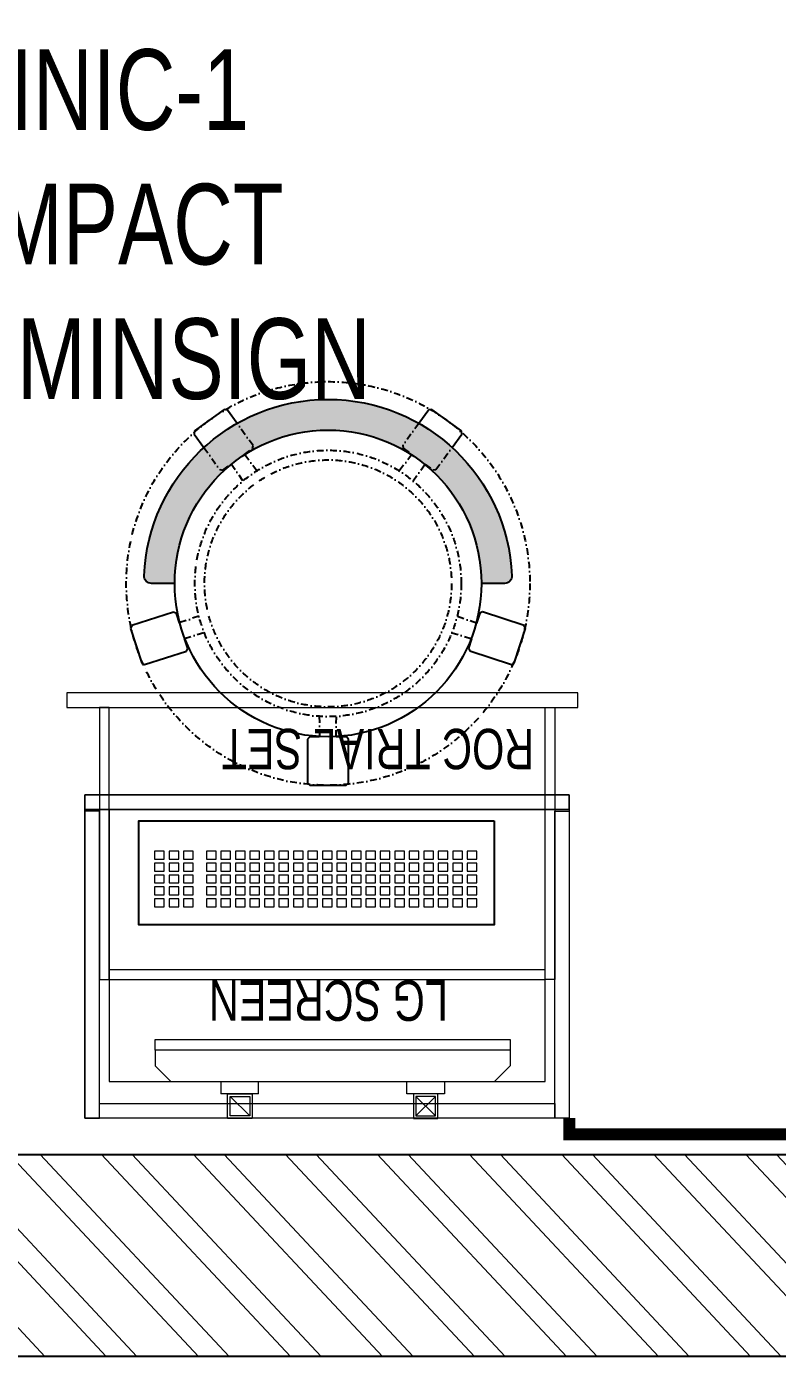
# Model space of a CAD drawing. Header units: feet. Extents: x 2939402 to 2960799, y -5728697 to -5722347.
# Drawn here: x 2954647 to 2955577, y -5728697 to -5727049 of the extents above; entities that cross this region are included whole.
import ezdxf

# ---------------------------------------------------------------- set-up
doc = ezdxf.new("R2010")
doc.units = ezdxf.units.FT
doc.header["$LTSCALE"] = 33
doc.header["$MEASUREMENT"] = 0
for name, pattern in [('ACAD_ISO03W100', [30, 12, -18]), ('DASHDOT2', [0.5, 0.25, -0.125, 0, -0.125]), ('HIDDEN', [9.524999999999995, 6.349999999999997, -3.174999999999998])]:
    doc.linetypes.add(name, pattern=pattern)
doc.layers.add('A-WALL', color=1, linetype='Continuous')
for name, color, linetype, lineweight in [('Floor-Unit', 1, 'Continuous', 13), ('HATCH', 9, 'Continuous', 9), ('LENS-DIM', 252, 'Continuous', 5), ('LENS-FURNITURE', 13, 'Continuous', 9), ('LENS-PARTITION', 21, 'Continuous', 25), ('LENS_DIMENSION', 193, 'Continuous', 0), ('LENS_PARTITION', 21, 'Continuous', 25), ('LK-EQPMT', 3, 'Continuous', 18), ('LN-ELEVATION-1', 81, 'Continuous', 25), ('LN-ELEVATION-2', 103, 'Continuous', 20), ('LN-HATCH', 251, 'Continuous', 0), ('TV', 92, 'Continuous', 18)]:
    doc.layers.add(name, color=color, linetype=linetype, lineweight=lineweight)
doc.styles.get("Standard").update_dxf_attribs({"font": 'GILC____.TTF'})

# ---------------------------------------------------------------- blocks, each defined once
blk = doc.blocks.new('A$Ca3f29414')
at = {"layer": 'LN-HATCH'}
h = blk.add_hatch(dxfattribs=at)
h.set_pattern_fill('ANSI32', color=256, scale=222, angle=88.10999999999999)
h.set_pattern_definition([(133.11, (0, 0), (-60.77608072651567, -56.89314995255626), []), (133.11, (1.294310255814574, 39.22307682720641), (-60.77608072651567, -56.89314995255626), [])])
h.paths.add_polyline_path([(-250, 250), (-250, 3400), (200, 3400), (200, 5350), (450, 5350), (450, 3150), (0, 3150), (0, 0), (-16850, 0), (-16850, 380), (-16600, 380), (-16600, 250), (-7600, 250), (-7600, 2955), (-7498, 2955), (-7498, 3400), (-7600, 3400), (-7600, 4400), (-5200, 4400), (-5200, 3400), (-5302, 3400), (-5302, 2955), (-5200, 2955), (-5200, 250)])
h.paths.add_polyline_path([(-5450, 250), (-7350, 250), (-7350, 4150), (-5450, 4150)], flags=16)
h.paths.add_polyline_path([(-16850, 3400), (-16553, 3400), (-16553, 3533), (-16850, 3533)], flags=17)
h.paths.add_polyline_path([(-16850, 2822), (-16553, 2822), (-16553, 2955), (-16850, 2955)], flags=17)
h.paths.add_polyline_path([(-16600, 5970), (-16600, 6100), (450, 6100), (450, 6350), (-16850, 6350), (-16849.99999547005, 5970)])
at = {"layer": 'A-WALL'}
blk.add_lwpolyline([(-250, 250), (-250, 3400), (200, 3400), (200, 5350), (450, 5350), (450, 3150), (0, 3150), (0, 0), (-16850, 0), (-16850, 380), (-16600, 380), (-16600, 250), (-7600, 250), (-7600, 2955), (-7498, 2955), (-7498, 3400), (-7600, 3400), (-7600, 4400), (-5200, 4400), (-5200, 3400), (-5302, 3400), (-5302, 2955), (-5200, 2955), (-5200, 250)], close=True, dxfattribs=at)
blk = doc.blocks.new('TRIAL SET ROC')
at = {"layer": 'LENS-DIM', "ltscale": 0.5}
for points in [[(-400.3652351796627, -364.3162249757442), (-430.3652351796626, -364.3162249757442)], [(169.6347648203373, -364.3162249757442), (139.6347648203373, -364.3162249757442)]]:
    blk.add_lwpolyline(points, dxfattribs=at)
at = {"layer": 'LENS-FURNITURE'}
blk.add_lwpolyline([(-430.3652351796626, 18), (169.6347648203373, 18), (169.6347648203373, -382.3162249757443), (-430.3652351796626, -382.3162249757443)], close=True, dxfattribs=at)
at = {"layer": 'LENS-FURNITURE', "color": 146}
for points in [[(-412.3652351796627, -153.6065521437457), (-400.3652351796627, -153.6065521437457), (-400.3652351796628, -490.6065521437458), (-412.3652351796627, -490.6065521437458)], [(139.6347648203373, -153.6065521437458), (-400.3652351796627, -153.6065521437457), (-400.3652351796627, -165.6065521437457), (139.6347648203373, -165.6065521437458)], [(151.6347648203373, -153.6065521437458), (139.6347648203373, -153.6065521437458), (139.6347648203372, -490.6065521437458), (151.6347648203373, -490.6065521437458)], [(192.1347648203373, -490.6065521437458), (-440.8652351796627, -490.6065521437458), (-440.8652351796627, -508.6065521437458), (192.1347648203373, -508.6065521437458)]]:
    blk.add_lwpolyline(points, close=True, dxfattribs=at)
at = {"layer": 'LN-ELEVATION-2'}
for points in [[(-430.3652351796626, 18), (-412.3652351796627, 18), (-412.3652351796627, -362.3162249757442), (-430.3652351796626, -362.3162249757442)], [(-412.3652351796627, 18), (151.6347648203373, 18), (151.6347648203373, 0), (-412.3652351796627, 0)], [(169.6347648203373, 18), (151.6347648203373, 18), (151.6347648203373, -362.3162249757442), (169.6347648203373, -362.3162249757442)], [(169.6347648203373, -364.3162249757442), (-430.3652351796626, -364.3162249757442), (-430.3652351796626, -382.3162249757443), (169.6347648203373, -382.3162249757443)], [(169.6347648203373, -382.3162249757443), (-430.3652351796626, -382.3162249757443), (-430.3652351796626, -364.3162249757442), (169.6347648203373, -364.3162249757442)]]:
    blk.add_lwpolyline(points, close=True, dxfattribs=at)
at = {"layer": 'LN-ELEVATION-2', "linetype": 'HIDDEN', "ltscale": 100}
blk.add_lwpolyline([(-400.3652351796627, -364.3162249757442), (139.6347648203373, -364.3162249757442), (139.6347648203373, -27.35909500904381), (-400.3652351796627, -27.35909500904381)], close=True, dxfattribs=at)
at = {"insert": (-386.8645105547048, -414.1468168679739), "char_height": 50, "attachment_point": 1}
blk.add_mtext_dynamic_manual_height_columns('ROC TRIAL SET', width=625.228464345434, gutter_width=500, heights=[0], dxfattribs=at)
blk = doc.blocks.new('*U23')
at = {"layer": 'LK-EQPMT', "ltscale": 12}
blk.add_lwpolyline([(5.986879315214991, 4.914598100478997), (-5.986879315214991, 4.914598100478997), (-5.986879315214991, -4.914598100478997), (5.986879315214991, -4.914598100478997)], close=True, dxfattribs=at)
blk = doc.blocks.new('*U24')
at = {"color": 0, "linetype": 'ByBlock', "lineweight": -2}
for p in [(0, 0), (17.96063794564497, 0), (35.92127589128995, 0), (53.88191383693492, 0), (71.8425517825799, 0), (89.80318972822487, 0), (107.7638276738698, 0), (125.7244656195148, 0), (143.6851035651598, 0), (161.6457415108048, 0), (179.6063794564497, 0), (197.5670174020947, 0), (215.5276553477397, 0), (233.4882932933847, 0), (251.4489312390296, 0), (269.4095691846746, 0), (287.3702071303196, 0), (305.3308450759646, 0), (323.2914830216096, 0), (-9e-16, -14.74379430143699), (17.96063794564497, -14.74379430143699), (35.92127589128995, -14.74379430143699), (53.88191383693492, -14.74379430143699), (71.8425517825799, -14.74379430143699), (89.80318972822487, -14.74379430143699), (107.7638276738698, -14.74379430143699), (125.7244656195148, -14.74379430143699), (143.6851035651598, -14.74379430143699), (161.6457415108048, -14.74379430143699), (179.6063794564497, -14.74379430143699), (197.5670174020947, -14.74379430143699), (215.5276553477397, -14.74379430143699), (233.4882932933847, -14.74379430143699), (251.4489312390296, -14.74379430143699), (269.4095691846746, -14.74379430143699), (287.3702071303196, -14.74379430143699), (305.3308450759646, -14.74379430143699), (323.2914830216096, -14.74379430143699), (-1.8e-15, -29.48758860287398), (17.96063794564497, -29.48758860287398), (35.92127589128995, -29.48758860287398), (53.88191383693492, -29.48758860287398), (71.8425517825799, -29.48758860287398), (89.80318972822487, -29.48758860287398), (107.7638276738698, -29.48758860287398), (125.7244656195148, -29.48758860287398), (143.6851035651598, -29.48758860287398), (161.6457415108048, -29.48758860287398), (179.6063794564497, -29.48758860287398), (197.5670174020947, -29.48758860287398), (215.5276553477397, -29.48758860287398), (233.4882932933847, -29.48758860287398), (251.4489312390296, -29.48758860287398), (269.4095691846746, -29.48758860287398), (287.3702071303196, -29.48758860287398), (305.3308450759646, -29.48758860287398), (323.2914830216096, -29.48758860287398), (-2.7e-15, -44.23138290431096), (17.96063794564497, -44.23138290431096), (35.92127589128995, -44.23138290431096), (53.88191383693492, -44.23138290431096), (71.8425517825799, -44.23138290431096), (89.80318972822487, -44.23138290431096), (107.7638276738698, -44.23138290431096), (125.7244656195148, -44.23138290431096), (143.6851035651598, -44.23138290431096), (161.6457415108048, -44.23138290431096), (179.6063794564497, -44.23138290431096), (197.5670174020947, -44.23138290431096), (215.5276553477397, -44.23138290431096), (233.4882932933847, -44.23138290431096), (251.4489312390296, -44.23138290431096), (269.4095691846746, -44.23138290431096), (287.3702071303196, -44.23138290431096), (305.3308450759646, -44.23138290431096), (323.2914830216096, -44.23138290431096), (-3.6e-15, -58.97517720574795), (17.96063794564497, -58.97517720574795), (35.92127589128994, -58.97517720574795), (53.88191383693492, -58.97517720574795), (71.8425517825799, -58.97517720574795), (89.80318972822487, -58.97517720574795), (107.7638276738698, -58.97517720574795), (125.7244656195148, -58.97517720574795), (143.6851035651598, -58.97517720574795), (161.6457415108048, -58.97517720574795), (179.6063794564497, -58.97517720574795), (197.5670174020947, -58.97517720574795), (215.5276553477397, -58.97517720574795), (233.4882932933847, -58.97517720574795), (251.4489312390296, -58.97517720574795), (269.4095691846746, -58.97517720574795), (287.3702071303196, -58.97517720574795), (305.3308450759646, -58.97517720574795), (323.2914830216096, -58.97517720574795)]:
    blk.add_blockref('*U23', p, dxfattribs=at)
blk = doc.blocks.new('*U21')
at = {"layer": 'LK-EQPMT', "ltscale": 12}
blk.add_lwpolyline([(5.986879315214991, 4.914598100478997), (-5.986879315214991, 4.914598100478997), (-5.986879315214991, -4.914598100478997), (5.986879315214991, -4.914598100478997)], close=True, dxfattribs=at)
blk = doc.blocks.new('*U22')
at = {"color": 0, "linetype": 'ByBlock', "lineweight": -2}
for p in [(0, 0), (17.96063794564497, 0), (35.92127589128995, 0), (-9e-16, -14.74379430143699), (17.96063794564497, -14.74379430143699), (35.92127589128995, -14.74379430143699), (-1.8e-15, -29.48758860287398), (17.96063794564497, -29.48758860287398), (35.92127589128995, -29.48758860287398), (-2.7e-15, -44.23138290431096), (17.96063794564497, -44.23138290431096), (35.92127589128995, -44.23138290431096), (-3.6e-15, -58.97517720574795), (17.96063794564497, -58.97517720574795), (35.92127589128994, -58.97517720574795)]:
    blk.add_blockref('*U21', p, dxfattribs=at)
blk = doc.blocks.new('*U16')
at = {"ltscale": 12}
blk.add_lwpolyline([(8.040144996717572, 2.91038e-11), (8.040144996717572, 129.0940371821052), (448.0401449967176, 129.0940371821052), (448.0401449967176, 2.91038e-11)], close=True, dxfattribs=at)
for name, p in [('*U24', (35.16895717114949, 101.6202952143818)), ('*U22', (386.6121428576974, 101.6202952143818))]:
    blk.add_blockref(name, p)
blk = doc.blocks.new('CLINIC SCREEN')
at = {"layer": 'TV'}
for p, q in [((-103.1090284836336, 42.85441964946222), (-127.4114311772946, 18.55201695591665)), ((-127.4114311772946, 42.85441964946222), (-103.1090284836336, 18.55201695591665)), ((102.7052824410566, 42.85441964946222), (127.007685134602, 18.55201695591665))]:
    blk.add_line(p, q, dxfattribs=at)
at = {"layer": 'TV', "ltscale": 12}
for p, q in [((-220.0000000000082, -19.41163062257681), (-200.5883693773149, 0)), ((200.5883693773149, 0), (-200.5883693773149, 0)), ((-138.5315413423604, 0), (-138.5315413423604, 15.514207008644)), ((-138.5315413423604, 15.514207008644), (-91.98892031613741, 15.514207008644)), ((-91.98892031613741, 15.514207008644), (-91.98892031613741, 0)), ((91.98892031610741, 15.514207008644), (91.98892031610741, 0)), ((91.98892031610741, 15.514207008644), (138.5315413423595, 15.514207008644)), ((138.5315413423595, 0), (138.5315413423595, 15.514207008644)), ((219.9999999999918, -19.41163062257681), (200.5883693773149, 0)), ((-220.0000000000082, -38.82326124538668), (-220.0000000000082, -19.41163062257681)), ((219.9999999999918, -38.82326124538668), (219.9999999999918, -19.41163062257681))]:
    blk.add_line(p, q, dxfattribs=at)
at = {"layer": 'TV'}
for points in [[(-130.4492315140169, 15.51421661919448), (-100.0712281470269, 15.51421661919448), (-100.0712281470269, 45.89221998606814), (-130.4492315140169, 45.89221998606814)], [(-127.4114311772946, 18.55201695591665), (-103.1090284836336, 18.55201695591665), (-103.1090284836336, 42.85441964946222), (-127.4114311772946, 42.85441964946222)], [(130.0454854713243, 15.51421661919448), (99.66748210433435, 15.51421661919448), (99.66748210433435, 45.89221998606814), (130.0454854713243, 45.89221998606814)], [(127.007685134602, 18.55201695591665), (102.7052824410566, 18.55201695591665), (102.7052824410566, 42.85441964946222), (127.007685134602, 42.85441964946222)]]:
    blk.add_lwpolyline(points, close=True, dxfattribs=at)
at = {"layer": 'TV', "ltscale": 12}
blk.add_lwpolyline([(-220.0000000000082, -51.71278328332107), (-220.0000000000082, -38.82326124538668), (219.9999999999918, -38.82326124538668), (219.9999999999918, -51.71278328332107)], close=True, dxfattribs=at)
at = {"layer": 'Floor-Unit', "color": 0, "ltscale": 2, "insert": (5.199680584678389, -100.4085774972336), "char_height": 50, "attachment_point": 5}
blk.add_mtext_dynamic_manual_height_columns('LG SCREEN', width=466.4796511627907, gutter_width=12.5, heights=[0], dxfattribs=at)
blk = doc.blocks.new('DR STOOL')
at = {"layer": 'HATCH'}
h = blk.add_hatch(dxfattribs=at)
h.set_pattern_fill('ANSI36', color=250, angle=-90.00000000000001)
h.set_pattern_definition([(315, (-227.8099174643867, 917.3997257252777), (6.173926083235043, -1.683798022700468), [7.9375, -1.587499999999999, 0, -1.587499999999999])])
edge = h.paths.add_edge_path()
edge.add_line((-190.0000000041909, 4.511094e-10), (-218.6899174675346, 4.511094e-10))
edge.add_arc((-218.6899174670689, 9.120000000388245), 9.119999999940092, 177.6119845363388, 269.9999999996136, ccw=False)
edge.add_arc((-1.8626451e-09, 3.565219e-10), 228.000000002257, 2.3880154632688004, 177.6119845367313, ccw=False)
edge.add_arc((218.6899174633436, 9.120000000497384), 9.120000000051716, -90.00000000034493, 2.3880154629299, ccw=False)
edge.add_line((218.6899174633436, 4.511094e-10), (190, 4.511094e-10))
edge.add_arc((-1.8626451e-09, 4.511094e-10), 190.000000001979, -1.27e-14, 180)
at = {"layer": 'LN-ELEVATION-1', "color": 1, "ltscale": 100}
for p, q in [((-128.6221585394814, 215.4841044476634), (-165.2704676063731, 189.0243927398114)), ((-124.7228340068832, 214.8545704018979), (-128.6221585394814, 215.4841044476634)), ((-112.6981821293011, 198.1996966340157), (-124.7228340068832, 214.8545704018979)), ((124.7553772013634, 214.9803744515593), (112.5488144652918, 198.2845540212292)), ((128.7014972954057, 215.5933048763618), (124.7553772013634, 214.9803744515593)), ((128.7014972954057, 215.5933048763618), (124.7553772013634, 214.9803744515593)), ((165.1911288509145, 188.915192311113), (128.7014972954057, 215.5933048763618)), ((165.1911288509145, 188.915192311113), (128.7014972954057, 215.5933048763618)), ((-165.2704676063731, 189.0243927398114), (-165.9069543029182, 185.0820035930228)), ((-165.9069543029182, 185.0820035930228), (-153.8003208162263, 168.3135803133482)), ((153.6734594982117, 168.4294150282658), (165.7973639420234, 185.0121775862135)), ((165.7973639420234, 185.0121775862135), (165.1911288509145, 188.915192311113)), ((165.7973639420234, 185.0121775862135), (165.1911288509145, 188.915192311113)), ((-191.2928382232785, -35.45407700946089), (-242.9550312487409, -52.24013893969095)), ((-187.9259491492994, -37.1695928365807), (-191.2928382232785, -35.45407700946089)), ((-184.1424400564283, -48.81403796559607), (-187.9259491492994, -37.1695928365807)), ((188.0651108901948, -36.96233201187715), (184.0504167033359, -49.19388854173303)), ((191.3981811110861, -35.27656588272658), (188.0651108901948, -36.96233201187715)), ((243.0100176925771, -52.21682526778022), (191.3981811110861, -35.27656588272658)), ((-242.9550312487409, -52.24013893969095), (-244.7482102331705, -55.75945052818861)), ((-244.7482102331705, -55.75945052818861), (-230.7800458371639, -98.74904560100549)), ((230.715890809428, -98.7280946081737), (244.8123673382215, -55.78040257930116)), ((244.8123673382215, -55.78040257930116), (243.0100176925771, -52.21682526778022)), ((-173.8639617776498, -80.4479453730819), (-177.8421125086024, -68.2044548037811)), ((-175.5596735184081, -83.7759667420105), (-173.8639617776498, -80.4479453730819)), ((177.6922140880488, -68.56540505095472), (173.8739495249465, -80.1985000452405)), ((173.8739495249465, -80.1985000452405), (175.5794035866856, -83.5704969359358)), ((-230.7800458371639, -98.74904560100549), (-227.2218665438704, -100.5620286722478)), ((-227.2218665438704, -100.5620286722478), (-175.5596735184081, -83.7759667420105)), ((175.5794035866856, -83.5704969359358), (227.1912401677109, -100.5107563209894)), ((227.1912401677109, -100.5107563209894), (230.715890809428, -98.7280946081737)), ((-22.72193054761737, -190.2142363802995), (-25.39390889601782, -192.886214728569)), ((-25.39390889601782, -192.886214728569), (-25.39390889601782, -247.2070584567482)), ((-10.47823652112856, -190.2142363802995), (-22.72193054761737, -190.2142363802995)), ((22.78362171910703, -190.2142363802995), (9.910054048988968, -190.2142363802995)), ((25.42475448176265, -192.8553691428751), (22.78362171910703, -190.2142363802995)), ((25.42475448176265, -247.1762128710543), (25.42475448176265, -192.8553691428751)), ((-25.39390889601782, -247.2070584567482), (-22.60096735274419, -250)), ((-22.60096735274419, -250), (22.60096735274419, -250)), ((22.60096735274419, -250), (25.42475448176265, -247.1762128710543))]:
    blk.add_line(p, q, dxfattribs=at)
at = {"layer": 'LN-ELEVATION-1', "linetype": 'DASHDOT2'}
for p, q in [((-92.92521573789418, 170.8129362839827), (-112.6981821293011, 198.1996966340157)), ((112.5488144652918, 198.2845540212292), (92.69529851106927, 171.1294289919315)), ((-153.8003208162263, 168.3135803133482), (-134.1093360339291, 141.0403694751003)), ((-103.4542870586738, 159.9154408004979), (-93.52748446213081, 167.0824927485227)), ((-93.52748446213081, 167.0824927485227), (-92.92521573789418, 170.8129362839827)), ((92.69529851106927, 171.1294289919315), (93.26858203159645, 167.4385604566923)), ((93.26858203159645, 167.4385604566923), (103.6608748426661, 159.8406005539291)), ((133.7372852512635, 141.1612321265929), (153.6734594982117, 168.4294150282658)), ((-88.15393704269081, 139.4771787207864), (-103.4542870586738, 159.9154408004979)), ((103.6608748426661, 159.8406005539291), (88.19885099539533, 139.4487815762331)), ((-134.1093360339291, 141.0403694751003), (-130.4219571123831, 140.4450534014686)), ((-130.4219571123831, 140.4450534014686), (-119.9844727469608, 147.9808124662595)), ((-119.9844727469608, 147.9808124662595), (-105.3687285655178, 126.9741353208374)), ((105.4096150295809, 126.94019481352), (120.1194891873747, 147.8074627162714)), ((120.1194891873747, 147.8074627162714), (130.0033113472163, 140.5812532722048)), ((130.0033113472163, 140.5812532722048), (133.7372852512635, 141.1612321265929)), ((-159.954806596972, -40.49024384317454), (-184.1424400564283, -48.81403796559607)), ((184.0504167033359, -49.19388854173303), (159.8786162491887, -40.79004861696012)), ((-177.8421125086024, -68.2044548037811), (-153.4148110738024, -60.73628028803068)), ((153.3006618716754, -61.02382378749462), (177.6922140880488, -68.56540505095472)), ((-10.92024635523557, -164.6382343793375), (-10.47823652112856, -190.2142363802995)), ((9.910054048988968, -190.2142363802995), (10.35584833659231, -164.674698740353))]:
    blk.add_line(p, q, dxfattribs=at)
at = {"layer": 'LN-ELEVATION-1', "color": 1, "ltscale": 100}
blk.add_lwpolyline([(-190.0000000023283, 0), (-218.6899174656719, 0, -0.4264743413925903), (-227.8019973598421, 9.5, -0.959166304662544), (227.8019973593764, 9.5, -0.4264743413925903), (218.6899174647406, 0), (190.0000000013969, 0)], format="xyb", dxfattribs=at)
at = {"layer": 'LN-ELEVATION-1', "linetype": 'DASHDOT2'}
for radius in [250, 165, 153]:
    blk.add_circle((0, 0), radius, dxfattribs=at)
at = {"layer": 'LN-ELEVATION-1', "color": 1, "ltscale": 100}
blk.add_circle((0, 0), 190, dxfattribs=at)

msp = doc.modelspace()

# ---------------------------------------------------------------- linework, layer by layer
at = {"color": 13, "linetype": 'ACAD_ISO03W100', "ltscale": 0.01, "const_width": 15}
msp.add_lwpolyline([(2955318.958597861, -5728401.265797304), (2955318.958597861, -5728421.624892327), (2955869.014657258, -5728421.62489232), (2955869.014657258, -5727646.624892323), (2955848.122437281, -5727646.624892323)], dxfattribs=at)

# ---------------------------------------------------------------- block references
at = {"rotation": 180}
for name, p in [('TRIAL SET ROC', (2954888.593362682, -5728383.265797305)), ('*U16', (2955233.812926853, -5728032.992727685))]:
    msp.add_blockref(name, p, dxfattribs=at)
at = {"layer": 'LENS-FURNITURE'}
msp.add_blockref('DR STOOL', (2955020.103005976, -5727738.952191684), dxfattribs=at)
at = {"layer": 'LENS_DIMENSION'}
msp.add_blockref('A$Ca3f29414', (2958549.014657259, -5728696.624892319), dxfattribs=at)
at = {"layer": 'LENS_PARTITION', "rotation": 180}
msp.add_blockref('CLINIC SCREEN', (2955025.761330061, -5728355.906702297), dxfattribs=at)

# ---------------------------------------------------------------- texts
at = {"layer": 'LENS-PARTITION', "insert": (2954708.633207827, -5727294.483064731), "char_height": 100, "attachment_point": 5}
msp.add_mtext_dynamic_manual_height_columns('CLINIC-1 COMPACT ROC- MINSIGN', width=730.5073781448633, gutter_width=0.9999999999999992, heights=[0], dxfattribs=at)

doc.saveas('drawing.dxf')
